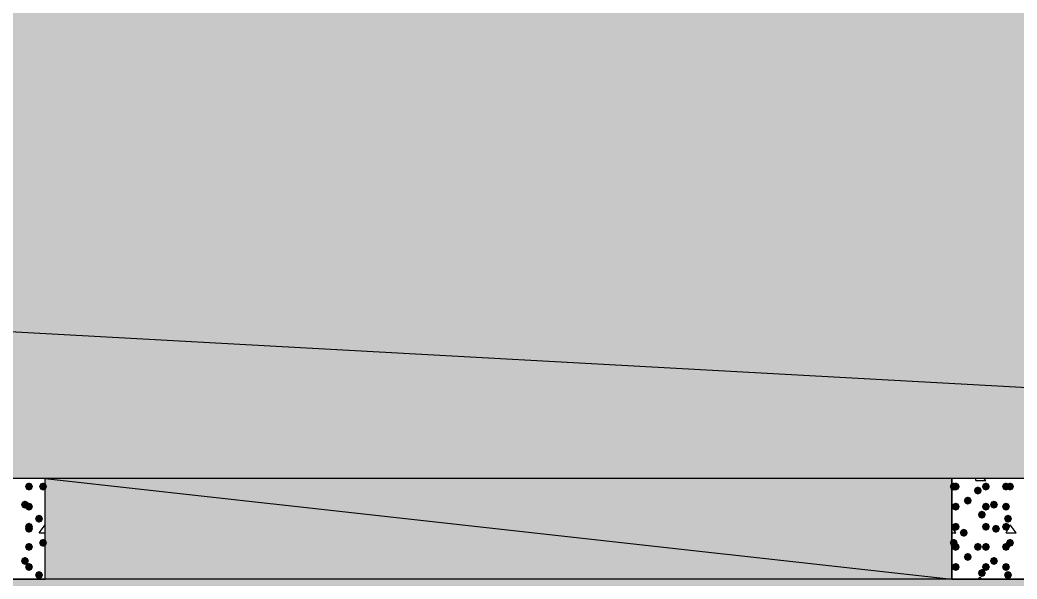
# Model space of a CAD drawing. Header units: millimetres. Extents: x 0 to 420, y 0 to 297.
# Drawn here: x 322.56 to 343.56, y 220.34 to 232.11 of the extents above; entities that cross this region are included whole.
import ezdxf

# ---------------------------------------------------------------- set-up
doc = ezdxf.new("R2010")
doc.units = ezdxf.units.MM
doc.layers.get('0').update_dxf_attribs({"linetype": 'CONTINUOUS'})

msp = doc.modelspace()

# ---------------------------------------------------------------- hatches: boundary and pattern name
at = {"true_color": 0x000008}
h = msp.add_hatch(color=0, dxfattribs=at)
h.paths.add_polyline_path([(378.544667, 241.511667), (32.469667, 241.511667), (378.544667, 222.461667)], flags=0)
h.paths.add_polyline_path([(32.469667, 241.511667), (378.544667, 222.461667), (32.469667, 222.461667)], flags=0)
at = {"true_color": 0x000007}
for points in [[(322.834, 222.292333), (322.809129, 222.232537), (322.749333, 222.207667), (322.689537, 222.232537), (322.664667, 222.292333), (322.689537, 222.352129), (322.749333, 222.377), (322.809129, 222.352129)], [(323.130333, 222.292333), (323.105462, 222.232537), (323.045667, 222.207667), (322.985871, 222.232537), (322.961, 222.292333), (322.985871, 222.352129), (323.045667, 222.377), (323.105462, 222.352129)], [(342.307333, 222.292333), (342.282462, 222.232537), (342.222667, 222.207667), (342.162871, 222.232537), (342.138, 222.292333), (342.162871, 222.352129), (342.222667, 222.377), (342.282462, 222.352129)], [(342.349667, 222.292333), (342.324796, 222.232537), (342.265, 222.207667), (342.205204, 222.232537), (342.180333, 222.292333), (342.205204, 222.352129), (342.265, 222.377), (342.324796, 222.352129)], [(342.984667, 222.292333), (342.959796, 222.232537), (342.9, 222.207667), (342.840204, 222.232537), (342.815333, 222.292333), (342.840204, 222.352129), (342.9, 222.377), (342.959796, 222.352129)], [(343.408, 222.292333), (343.383129, 222.232537), (343.323333, 222.207667), (343.263537, 222.232537), (343.238667, 222.292333), (343.263537, 222.352129), (343.323333, 222.377), (343.383129, 222.352129)], [(343.492667, 222.292333), (343.467796, 222.232537), (343.408, 222.207667), (343.348204, 222.232537), (343.323333, 222.292333), (343.348204, 222.352129), (343.408, 222.377), (343.467796, 222.352129)], [(342.815333, 222.207667), (342.790462, 222.147871), (342.730667, 222.123), (342.670871, 222.147871), (342.646, 222.207667), (342.670871, 222.267462), (342.730667, 222.292333), (342.790462, 222.267463)], [(322.749333, 221.911333), (322.724462, 221.851537), (322.664667, 221.826667), (322.604871, 221.851537), (322.58, 221.911333), (322.604871, 221.971129), (322.664667, 221.996), (322.724462, 221.971129)], [(322.834, 221.869), (322.809129, 221.809204), (322.749333, 221.784333), (322.689537, 221.809204), (322.664667, 221.869), (322.689537, 221.928796), (322.749333, 221.953667), (322.809129, 221.928796)], [(342.349667, 221.869), (342.324796, 221.809204), (342.265, 221.784333), (342.205204, 221.809204), (342.180333, 221.869), (342.205204, 221.928796), (342.265, 221.953667), (342.324796, 221.928796)], [(342.603667, 221.996), (342.578796, 221.936204), (342.519, 221.911333), (342.459204, 221.936204), (342.434333, 221.996), (342.459204, 222.055796), (342.519, 222.080667), (342.578796, 222.055796)], [(342.984667, 221.869), (342.959796, 221.809204), (342.9, 221.784333), (342.840204, 221.809204), (342.815333, 221.869), (342.840204, 221.928796), (342.9, 221.953667), (342.959796, 221.928796)], [(343.154, 221.911333), (343.129129, 221.851537), (343.069333, 221.826667), (343.009537, 221.851537), (342.984667, 221.911333), (343.009537, 221.971129), (343.069333, 221.996), (343.129129, 221.971129)], [(343.408, 221.869), (343.383129, 221.809204), (343.323333, 221.784333), (343.263537, 221.809204), (343.238667, 221.869), (343.263537, 221.928796), (343.323333, 221.953667), (343.383129, 221.928796)], [(342.9, 221.699667), (342.875129, 221.639871), (342.815333, 221.615), (342.755538, 221.639871), (342.730667, 221.699667), (342.755537, 221.759462), (342.815333, 221.784333), (342.875129, 221.759463)], [(322.834, 221.445667), (322.809129, 221.385871), (322.749333, 221.361), (322.689537, 221.385871), (322.664667, 221.445667), (322.689537, 221.505462), (322.749333, 221.530333), (322.809129, 221.505463)], [(323.045667, 221.615), (323.020796, 221.555204), (322.961, 221.530333), (322.901204, 221.555204), (322.876333, 221.615), (322.901204, 221.674796), (322.961, 221.699667), (323.020796, 221.674796)], [(342.349667, 221.445667), (342.324796, 221.385871), (342.265, 221.361), (342.205204, 221.385871), (342.180333, 221.445667), (342.205204, 221.505462), (342.265, 221.530333), (342.324796, 221.505463)], [(342.984667, 221.445667), (342.959796, 221.385871), (342.9, 221.361), (342.840204, 221.385871), (342.815333, 221.445667), (342.840204, 221.505462), (342.9, 221.530333), (342.959796, 221.505463)], [(343.408, 221.445667), (343.383129, 221.385871), (343.323333, 221.361), (343.263537, 221.385871), (343.238667, 221.445667), (343.263537, 221.505462), (343.323333, 221.530333), (343.383129, 221.505463)], [(343.450333, 221.615), (343.425462, 221.555204), (343.365667, 221.530333), (343.305871, 221.555204), (343.281, 221.615), (343.305871, 221.674796), (343.365667, 221.699667), (343.425462, 221.674796)], [(322.834, 221.403333), (322.809129, 221.343537), (322.749333, 221.318667), (322.689537, 221.343537), (322.664667, 221.403333), (322.689537, 221.463129), (322.749333, 221.488), (322.809129, 221.463129)], [(342.519, 221.318667), (342.494129, 221.258871), (342.434333, 221.234), (342.374537, 221.258871), (342.349667, 221.318667), (342.374537, 221.378462), (342.434333, 221.403333), (342.494129, 221.378463)], [(343.196333, 221.403333), (343.171462, 221.343537), (343.111667, 221.318667), (343.051871, 221.343537), (343.027, 221.403333), (343.051871, 221.463129), (343.111667, 221.488), (343.171462, 221.463129)], [(322.834, 221.022333), (322.809129, 220.962537), (322.749333, 220.937667), (322.689537, 220.962537), (322.664667, 221.022333), (322.689537, 221.082129), (322.749333, 221.107), (322.809129, 221.082129)], [(323.130333, 221.107), (323.105462, 221.047204), (323.045667, 221.022333), (322.985871, 221.047204), (322.961, 221.107), (322.985871, 221.166796), (323.045667, 221.191667), (323.105462, 221.166796)], [(342.307333, 221.107), (342.282462, 221.047204), (342.222667, 221.022333), (342.162871, 221.047204), (342.138, 221.107), (342.162871, 221.166796), (342.222667, 221.191667), (342.282462, 221.166796)], [(342.349667, 221.022333), (342.324796, 220.962537), (342.265, 220.937667), (342.205204, 220.962537), (342.180333, 221.022333), (342.205204, 221.082129), (342.265, 221.107), (342.324796, 221.082129)], [(342.815333, 221.022333), (342.790462, 220.962537), (342.730667, 220.937667), (342.670871, 220.962537), (342.646, 221.022333), (342.670871, 221.082129), (342.730667, 221.107), (342.790462, 221.082129)], [(342.984667, 221.022333), (342.959796, 220.962537), (342.9, 220.937667), (342.840204, 220.962537), (342.815333, 221.022333), (342.840204, 221.082129), (342.9, 221.107), (342.959796, 221.082129)], [(343.408, 221.022333), (343.383129, 220.962537), (343.323333, 220.937667), (343.263537, 220.962537), (343.238667, 221.022333), (343.263537, 221.082129), (343.323333, 221.107), (343.383129, 221.082129)], [(343.492667, 221.107), (343.467796, 221.047204), (343.408, 221.022333), (343.348204, 221.047204), (343.323333, 221.107), (343.348204, 221.166796), (343.408, 221.191667), (343.467796, 221.166796)], [(342.603667, 220.810667), (342.578796, 220.750871), (342.519, 220.726), (342.459204, 220.750871), (342.434333, 220.810667), (342.459204, 220.870462), (342.519, 220.895333), (342.578796, 220.870463)], [(322.749333, 220.726), (322.724462, 220.666204), (322.664667, 220.641333), (322.604871, 220.666204), (322.58, 220.726), (322.604871, 220.785796), (322.664667, 220.810667), (322.724462, 220.785796)], [(322.834, 220.599), (322.809129, 220.539204), (322.749333, 220.514333), (322.689537, 220.539204), (322.664667, 220.599), (322.689537, 220.658796), (322.749333, 220.683667), (322.809129, 220.658796)], [(342.349667, 220.599), (342.324796, 220.539204), (342.265, 220.514333), (342.205204, 220.539204), (342.180333, 220.599), (342.205204, 220.658796), (342.265, 220.683667), (342.324796, 220.658796)], [(342.984667, 220.599), (342.959796, 220.539204), (342.9, 220.514333), (342.840204, 220.539204), (342.815333, 220.599), (342.840204, 220.658796), (342.9, 220.683667), (342.959796, 220.658796)], [(343.154, 220.726), (343.129129, 220.666204), (343.069333, 220.641333), (343.009537, 220.666204), (342.984667, 220.726), (343.009537, 220.785796), (343.069333, 220.810667), (343.129129, 220.785796)], [(343.408, 220.599), (343.383129, 220.539204), (343.323333, 220.514333), (343.263537, 220.539204), (343.238667, 220.599), (343.263537, 220.658796), (343.323333, 220.683667), (343.383129, 220.658796)], [(323.045667, 220.429667), (323.020796, 220.369871), (322.961, 220.345), (322.901204, 220.369871), (322.876333, 220.429667), (322.901204, 220.489462), (322.961, 220.514333), (323.020796, 220.489463)], [(342.9, 220.472), (342.875129, 220.412204), (342.815333, 220.387333), (342.755538, 220.412204), (342.730667, 220.472), (342.755537, 220.531796), (342.815333, 220.556667), (342.875129, 220.531796)], [(343.450333, 220.429667), (343.425462, 220.369871), (343.365667, 220.345), (343.305871, 220.369871), (343.281, 220.429667), (343.305871, 220.489462), (343.365667, 220.514333), (343.425462, 220.489463)]]:
    msp.add_hatch(color=0, dxfattribs=at).paths.add_polyline_path(points, flags=0)
at = {"true_color": 0x000008}
h = msp.add_hatch(color=0, dxfattribs=at)
h.paths.add_polyline_path([(342.180333, 222.461667), (323.088, 222.461667), (342.180333, 220.345)], flags=0)
h.paths.add_polyline_path([(323.088, 222.461667), (342.180333, 220.345), (323.088, 220.345)], flags=0)
h = msp.add_hatch(color=0, dxfattribs=at)
h.paths.add_polyline_path([(378.544667, 220.345), (217.17, 220.345), (378.544667, 201.252667)], flags=0)
h.paths.add_polyline_path([(217.17, 220.345), (378.544667, 201.252667), (217.17, 201.252667)], flags=0)

# ---------------------------------------------------------------- linework, layer by layer
at = {"color": 0, "true_color": 0x000008}
for points in [[(378.544667, 241.511667), (32.469667, 241.511667), (378.544667, 222.461667)], [(32.469667, 241.511667), (378.544667, 222.461667), (32.469667, 222.461667)], [(342.180333, 222.461667), (323.088, 222.461667), (342.180333, 220.345)], [(323.088, 222.461667), (342.180333, 220.345), (323.088, 220.345)], [(378.544667, 220.345), (217.17, 220.345), (378.544667, 201.252667)]]:
    msp.add_lwpolyline(points, close=True, dxfattribs=at)
at = {"color": 0, "true_color": 0x000007}
for points in [[(320.971333, 222.461667), (320.971333, 220.345), (323.088, 220.345), (323.088, 222.461667)], [(342.180333, 222.461667), (342.180333, 220.345), (344.297, 220.345), (344.297, 222.461667)]]:
    msp.add_lwpolyline(points, close=True, dxfattribs=at)
for points in [[(342.688333, 222.419333), (342.688333, 222.461667)], [(342.688333, 222.419333), (342.9, 222.419333)], [(342.9, 222.419333), (342.857667, 222.461667)], [(322.961, 221.318667), (323.088, 221.488)], [(322.961, 221.318667), (323.088, 221.318667)], [(323.088, 221.445667), (323.088, 221.488)], [(342.265, 221.318667), (342.180333, 221.445667)], [(342.180333, 221.318667), (342.265, 221.318667)], [(343.323333, 221.318667), (343.408, 221.488)], [(343.323333, 221.318667), (343.535, 221.318667)], [(343.535, 221.318667), (343.408, 221.488)], [(342.730667, 220.345), (342.773, 220.387333)], [(342.815333, 220.345), (342.773, 220.387333)]]:
    msp.add_lwpolyline(points, dxfattribs=at)

doc.saveas('drawing.dxf')
